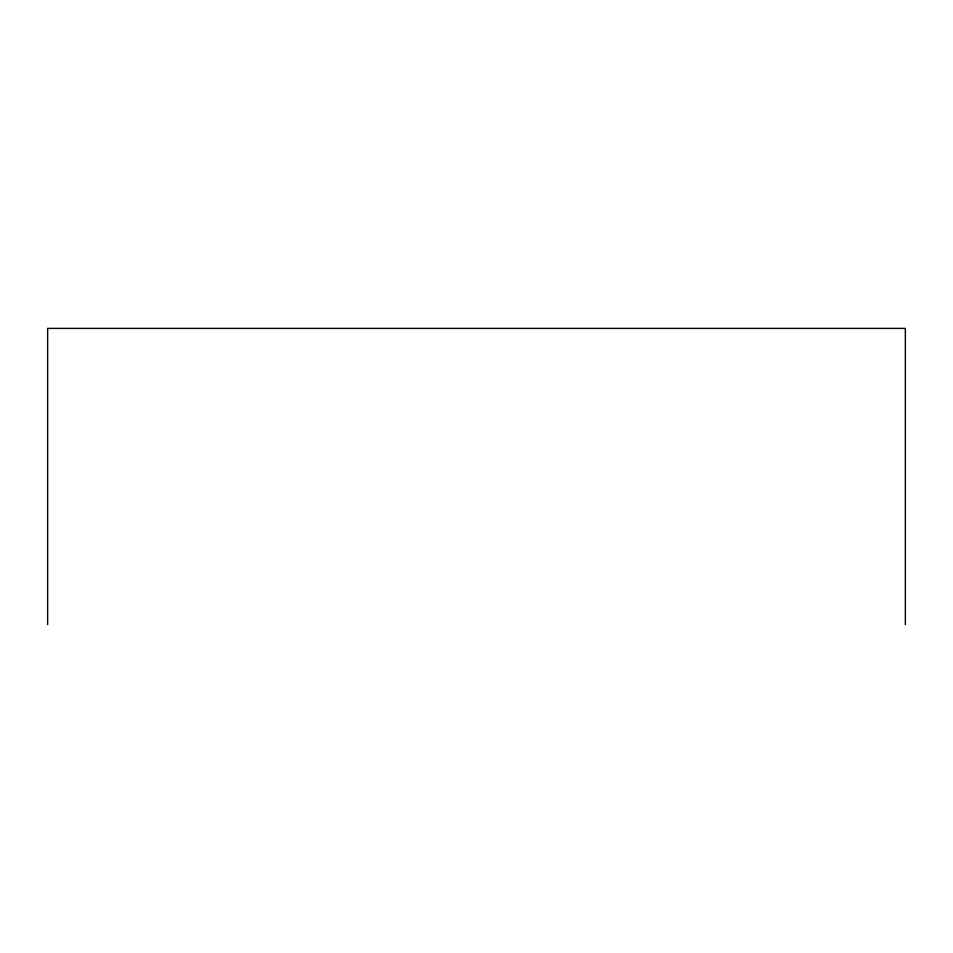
<?xml version="1.0" encoding="UTF-8"?>
<svg xmlns="http://www.w3.org/2000/svg" width="953" height="953" viewBox="0 0 953 953"><rect width="100%" height="100%" fill="white"/><g stroke="black" fill="none" stroke-linecap="round" stroke-linejoin="round"><path stroke-width="1.43" d="M905.35 624.608L905.35 328.392L47.65 328.392L47.65 624.608"/></g></svg>
